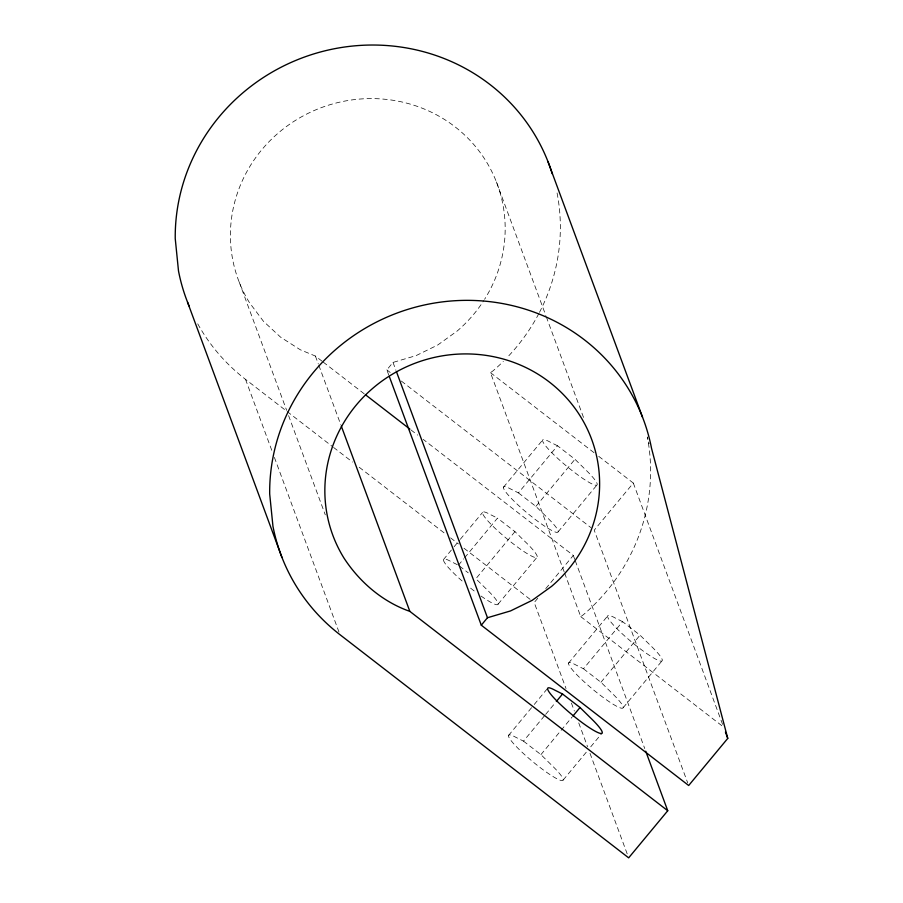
<?xml version="1.0" encoding="UTF-8"?>
<svg xmlns="http://www.w3.org/2000/svg" width="903" height="903" viewBox="0 0 903 903"><rect width="100%" height="100%" fill="white"/><g stroke="black" fill="none" stroke-linecap="round" stroke-linejoin="round"><path stroke-width="0.68" stroke-dasharray="4.51 3.39" d="M388.798 375.163L386.845 369.869L393.019 362.419L416.091 355.613L437.695 345.036L457.166 331.04A138.012 132.73 -20.3 0 0 483.85 300.462M443.452 559.6L453.216 547.816M454.107 546.755L459.435 540.321M460.327 539.26L482.529 512.486M503.468 487.248L542.545 440.145M458.408 565.233L463.736 558.81M464.627 557.738L497.485 518.13L514.958 531.63L524.767 541.292A35.33 4.989 39.7 0 1 531.946 556.259A35.33 4.989 39.7 0 1 492.417 525.704A35.33 4.989 39.7 0 1 489.832 514.292L497.485 518.13M518.424 492.891L535.885 506.391L545.705 516.053A35.33 4.989 39.7 0 1 552.873 531.02A35.33 4.989 39.7 0 1 513.344 500.465A35.33 4.989 39.7 0 1 510.771 489.054L518.424 492.891L557.501 445.777L574.974 459.277L584.783 468.95A35.33 4.989 39.7 0 1 591.962 483.906A35.33 4.989 39.7 0 1 552.433 453.351A35.33 4.989 39.7 0 1 549.848 441.951L557.501 445.777M514.958 531.63L475.87 578.744L485.69 588.406A35.33 4.989 39.7 0 1 497.982 604.423A35.33 4.989 39.7 0 1 479.944 595.269M535.885 506.391L574.974 459.277M498.129 604.118L537.217 557.016M558.156 531.777L597.233 484.663M537.77 598.249L534.215 602.527L566.023 688.515M545.762 588.609L573.303 555.424L423.225 439.411M598.723 456.331L633.319 483.071L594.23 530.185L687.702 782.856M508.513 735.482L533.38 705.503M534.271 704.442L547.59 688.379M568.529 663.141L607.606 616.027M523.469 741.126L540.931 754.626L550.751 764.299A35.33 4.989 39.7 0 1 557.919 779.255A35.33 4.989 39.7 0 1 518.39 748.7A35.33 4.989 39.7 0 1 515.816 737.288L523.469 741.126L544.791 715.424M545.672 714.363L555.447 702.579M583.485 668.773L600.958 682.273L610.767 691.946A35.33 4.989 39.7 0 1 617.945 706.902A35.33 4.989 39.7 0 1 578.417 676.347A35.33 4.989 39.7 0 1 575.832 664.947L583.485 668.773L622.573 621.67L640.035 635.17L649.844 644.832A35.33 4.989 39.7 0 1 657.023 659.8A35.33 4.989 39.7 0 1 617.494 629.244A35.33 4.989 39.7 0 1 614.92 617.833L622.573 621.67M540.931 754.626L572.028 717.151M600.958 682.273L640.035 635.17M563.201 780.011L587.176 751.104M590.731 746.815L602.278 732.897M623.217 707.659L662.294 660.544M564.149 571.802L490.487 372.668L493.061 370.817A193.434 186.041 -20.3 0 0 503.355 361.358M564.646 573.123L580.742 616.636L583.304 614.785A193.434 186.041 -20.3 0 0 647.327 436.962L649.11 443.768M322.066 361.211L315.395 356.053L300.315 349.777L280.551 337.135L263.45 321.287L249.51 302.731A138.012 132.73 -20.3 0 1 279.84 131.703A138.012 132.73 -20.3 0 1 457.889 129.095A138.012 132.73 -20.3 0 1 484.595 299.288M457.313 564.691L450.755 561.406A35.33 4.989 39.7 0 0 462.81 581.611M490.487 372.668L594.264 452.877M386.845 369.869L390.186 372.454M401.338 381.066L590.889 527.6M323.172 362.069L364.304 393.866M411 429.963L417.671 435.111M580.742 616.636L723.563 727.039M197.734 323.838A193.434 186.041 -20.3 0 0 245.526 379.362L332.462 446.567M333.579 447.436L352.531 462.076M359.213 467.246L446.161 534.463M450.62 537.906L458.419 543.933M463.995 548.245L531.991 600.811M459.503 566.079L468.228 572.829M633.319 483.071L722.592 724.409M496.402 181.932L545.83 315.542M546.315 316.863L584.004 418.732M573.303 555.424L574.771 559.386M575.256 560.707L644.742 748.564M571.407 703.065L574.342 711.011M578.744 722.919L587.56 746.725M590.009 753.339L627.201 853.877M393.019 362.419L395.954 370.354M315.395 356.053L318.33 363.999M318.815 365.32L340.837 424.85M239.171 282.018L286.646 410.346M288.599 415.64L325.294 514.857M245.526 379.362L271.95 450.8M274.399 457.415L338.986 632.044M557.072 192.982A193.434 186.041 -20.3 0 1 539.486 312.359M538.843 313.578A193.434 186.041 -20.3 0 1 507.283 357.374M474.154 590.934A35.33 4.989 39.7 0 1 469.379 587.153"/><path stroke-width="1.35" d="M481.288 625.192L487.473 617.742L510.534 610.925L532.138 600.36L551.609 586.352A138.012 132.73 -20.3 0 0 571.599 403.889A138.012 132.73 -20.3 0 0 385.57 378.538A138.012 132.73 -20.3 0 0 343.964 558.054C359.654 582.13 382.567 601.782 409.838 611.376L667.746 810.736L628.669 857.85L339.968 634.685A193.434 186.041 -20.3 0 1 272.954 526.28L269.681 493.941A193.434 186.041 -20.3 0 1 443.497 301.76A193.434 186.041 -20.3 0 1 651.526 448.306L727.762 738.394L688.684 785.497L481.288 625.192L389.295 376.483M556.338 701.507L562.546 694.012L580.019 707.512L589.828 717.185A35.33 4.989 39.7 0 1 597.007 732.141A35.33 4.989 39.7 0 1 557.478 701.586A35.33 4.989 39.7 0 1 554.894 690.185L562.546 694.012M572.908 716.079L580.019 707.512M365.422 394.724L409.883 429.094M548.053 161.829L642.507 417.152M725.425 732.085L727.762 738.394M645.724 751.206L667.746 810.736M396.451 371.675L487.473 617.742M341.334 426.171L409.838 611.376M187.519 302.121L281.962 557.444M189.099 306.038A193.434 186.041 -20.3 0 1 178.501 270.968L175.238 238.618A193.434 186.041 -20.3 0 1 338.896 47.915A193.434 186.041 -20.3 0 1 552.252 173.805"/></g></svg>
